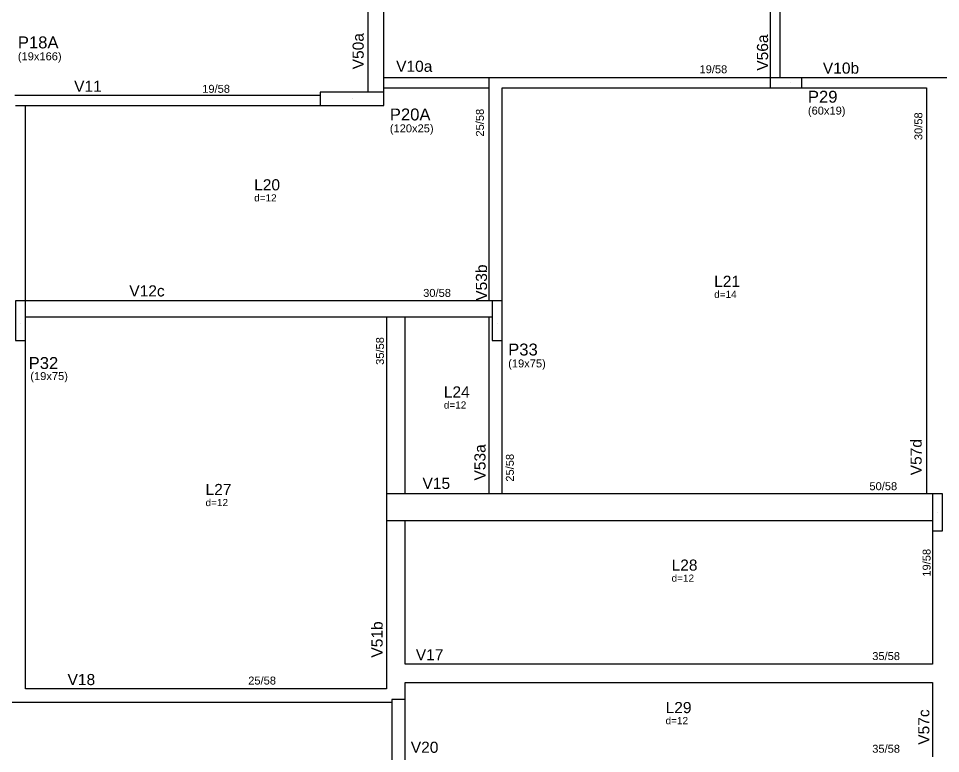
# Model space of a CAD drawing. Header units: millimetres. Extents: x 4424 to 9312, y 4538 to 9372.
# Drawn here: x 5926 to 7667, y 6246 to 7634 of the extents above; entities that cross this region are included whole.
import ezdxf

# ---------------------------------------------------------------- set-up
doc = ezdxf.new("R2010")
doc.units = ezdxf.units.MM
for name, color, linetype in [('1', 4, 'Continuous'), ('10', 13, 'Continuous'), ('11', 22, 'Continuous'), ('12', 3, 'Continuous'), ('13', 76, 'Continuous'), ('242', 3, 'Continuous'), ('3', 2, 'Continuous'), ('8', 5, 'Continuous'), ('9', 3, 'Continuous')]:
    doc.layers.add(name, color=color, linetype=linetype)
doc.styles.get("Standard").update_dxf_attribs({"font": 'arial.ttf'})

msp = doc.modelspace()

# ---------------------------------------------------------------- linework, layer by layer
at = {"layer": '1'}
msp.add_line((6616.1, 7494.5), (6616.1, 7503), dxfattribs=at)
for points in [[(6586.1, 8170), (6586.1, 7500)], [(6616.1, 7503), (6616.1, 8170)], [(7345.6, 8182), (7345.6, 7522)], [(7364.6, 7522), (7364.6, 8182)], [(6827.1, 7522), (6616.1, 7522)], [(6814.6, 7522), (6814.6, 7100.5)], [(7345.6, 7522), (6827.1, 7522)], [(7345.6, 7522), (7345.6, 7522)], [(7661.6, 7522), (7405.6, 7522)], [(7845.6, 7522), (7661.6, 7522)], [(5930.1, 7488.5), (5919.1, 7488.5)], [(6496.1, 7488.5), (5930.1, 7488.5)], [(6586.1, 7500), (6586.1, 7494.5)], [(6616.1, 7503), (6814.6, 7503)], [(6839.6, 7100.5), (6839.6, 7503)], [(6839.6, 7503), (7345.6, 7503)], [(7405.6, 7503), (7641.1, 7503)], [(7641.1, 7503), (7641.1, 6770.5)], [(5920.6, 7469.5), (6496.1, 7469.5)], [(5939.6, 7100.5), (5939.6, 7469.5)], [(6643.6, 7100.5), (5939.6, 7100.5)], [(6820.6, 7100.5), (6643.6, 7100.5)], [(5939.6, 7070.5), (6621.1, 7070.5)], [(6621.1, 7070.5), (6820.6, 7070.5)], [(6621.1, 7070.5), (6621.1, 6711)], [(6656.1, 6736), (6656.1, 7070.5)], [(6814.6, 7070.5), (6814.6, 6736)], [(5939.6, 6367.5), (5939.6, 7025.5)], [(6839.6, 6736), (6839.6, 7025.5)], [(7641.1, 6770.5), (7641.1, 6736)], [(6814.6, 6736), (6621.1, 6736)], [(7652.1, 6736), (6814.6, 6736)], [(6621.1, 6711), (6621.1, 6367.5)], [(6621.1, 6686), (6827.1, 6686)], [(6656.1, 6414.5), (6656.1, 6686)], [(6827.1, 6686), (7652.1, 6686)], [(7652.1, 6666), (7652.1, 6414.5)], [(7652.1, 6414.5), (6656.1, 6414.5)], [(6656.1, 6379.5), (7652.1, 6379.5)], [(6656.1, 6347.5), (6656.1, 6379.5)], [(7652.1, 6379.5), (7652.1, 6239.5)], [(6621.1, 6367.5), (5939.6, 6367.5)], [(5846.1, 6342.5), (5930.1, 6342.5)], [(5930.1, 6342.5), (6631.1, 6342.5)]]:
    msp.add_lwpolyline(points, dxfattribs=at)
at = {"layer": '242'}
for p, q in [((7384.1, 7512.5), (7384.1, 7512.5)), ((6556.1, 7483.5), (6556.1, 7483.5)), ((5930.1, 7058), (5930.1, 7058)), ((6830.1, 7058), (6830.1, 7058)), ((7661.6, 6701), (7661.6, 6701))]:
    msp.add_line(p, q, dxfattribs=at)
at = {"layer": '3'}
for points in [[(7345.6, 7503), (7405.6, 7503), (7405.6, 7522), (7345.6, 7522), (7345.6, 7503)], [(6496.1, 7469.5), (6616.1, 7469.5), (6616.1, 7494.5), (6496.1, 7494.5), (6496.1, 7469.5)], [(5920.6, 7025.5), (5939.6, 7025.5), (5939.6, 7100.5), (5920.6, 7100.5), (5920.6, 7025.5)], [(6820.6, 7025.5), (6839.6, 7025.5), (6839.6, 7100.5), (6820.6, 7100.5), (6820.6, 7025.5)], [(7652.1, 6666), (7671.1, 6666), (7671.1, 6736), (7652.1, 6736), (7652.1, 6666)], [(6631.1, 6099.5), (6656.1, 6099.5), (6656.1, 6347.5), (6631.1, 6347.5), (6631.1, 6099.5)]]:
    msp.add_lwpolyline(points, dxfattribs=at)

# ---------------------------------------------------------------- texts
at = {"layer": '10'}
for s, p in [('L20', (6371.2, 7309.3)), ('L21', (7239.9, 7127)), ('L24', (6729.4, 6918)), ('L27', (6279.4, 6733.8)), ('L28', (7159.5, 6591)), ('L29', (7148.2, 6321.9))]:
    msp.add_text(s, height=21, dxfattribs=at).set_placement(p)
at = {"layer": '11'}
for s, p in [('19/58', (7212.2, 7530.5)), ('19/58', (6273.1, 7493.6)), ('30/58', (6690.4, 7108.1)), ('50/58', (7533.1, 6743)), ('35/58', (7538.4, 6422.1)), ('25/58', (6360, 6375.9)), ('35/58', (7538.4, 6247.1))]:
    msp.add_text(s, height=15, dxfattribs=at).set_placement(p)
for s, p in [('25/58', (6805, 7410.9)), ('30/58', (7633.1, 7404.2)), ('35/58', (6616.3, 6979.7)), ('25/58', (6861.6, 6759.1)), ('19/58', (7648.6, 6579.7))]:
    msp.add_text(s, height=15, rotation=90, dxfattribs=at).set_placement(p)
at = {"layer": '12'}
for s, p in [('(19x166)', (5924.9, 7555)), ('(60x19)', (7416.9, 7452.4)), ('(120x25)', (6627.4, 7418.9)), ('(19x75)', (6850.9, 6974.9)), ('(19x75)', (5948.5, 6951))]:
    msp.add_text(s, height=15, dxfattribs=at).set_placement(p)
at = {"layer": '13'}
for s, p in [('d=12', (6371.2, 7288.4)), ('d=14', (7239.9, 7106.1)), ('d=12', (6729.4, 6897.1)), ('d=12', (6279.4, 6712.9)), ('d=12', (7159.5, 6570.1)), ('d=12', (7148.2, 6301))]:
    msp.add_text(s, height=13.5, dxfattribs=at).set_placement(p)
at = {"layer": '8'}
for s, p in [('V50a', (6578.1, 7537.9)), ('V56a', (7341.7, 7535.3)), ('V53b', (6810.9, 7100.8)), ('V53a', (6808.1, 6761.2)), ('V57d', (7631.8, 6771.1)), ('V51b', (6613.8, 6426.7)), ('V57c', (7646.3, 6262.1))]:
    msp.add_text(s, height=21, rotation=90, dxfattribs=at).set_placement(p)
for s, p in [('V10a', (6639.3, 7533.2)), ('V10b', (7445.2, 7529.7)), ('V11', (6031.2, 7495.5)), ('V12c', (6135.4, 7108.9)), ('V15', (6689.1, 6745.4)), ('V17', (6676.5, 6421.6)), ('V18', (6018.8, 6374.8)), ('V20', (6667, 6246.9))]:
    msp.add_text(s, height=21, dxfattribs=at).set_placement(p)
at = {"layer": '9'}
for s, p in [('P18A', (5924.9, 7577.5)), ('P29', (7416.9, 7474.9)), ('P20A', (6627.4, 7441.4)), ('P33', (6850.9, 6997.4)), ('P32', (5945.3, 6971.9))]:
    msp.add_text(s, height=22.5, dxfattribs=at).set_placement(p)

doc.saveas('drawing.dxf')
